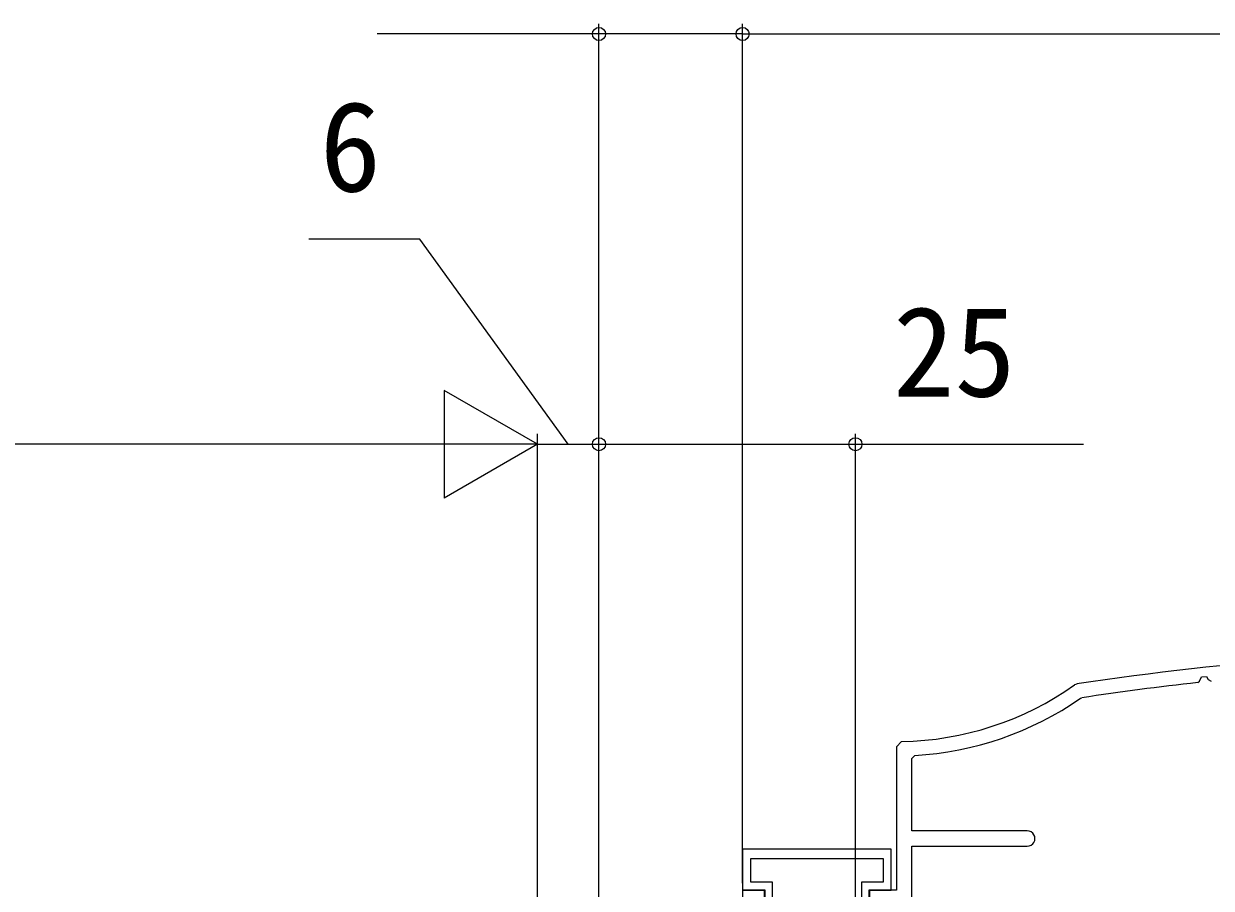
# Model space of a CAD drawing. Units: millimetres, scale not verified. Extents: x -525 to 525, y -783 to 779.
# Drawn here: x 154.4 to 270.1, y 343.6 to 427.9 of the extents above; entities that cross this region are included whole.
import ezdxf
from ezdxf.enums import TextEntityAlignment as Align

# ---------------------------------------------------------------- set-up
doc = ezdxf.new("R2010")
doc.units = ezdxf.units.MM
doc.header["$LTSCALE"] = 4
doc.layers.add('0-2_YKK_11', color=211, linetype='Continuous', lineweight=18)
doc.layers.add('0-7_YKK_D', color=6, linetype='Continuous')
doc.styles.add('ＭＳ ゴシック', font='')
doc.styles.get('ＭＳ ゴシック').set_extended_font_data('MS Gothic')

msp = doc.modelspace()

# ---------------------------------------------------------------- linework, layer by layer
at = {"layer": '0-2_YKK_11', "color": 30}
for p, q in [((257.003, 363.534), (256.789, 363.447)), ((257.365, 362.141), (257.492, 362.192))]:
    msp.add_line(p, q, dxfattribs=at)
for points in [[(268.816, 363.675), (268.979, 363.797), (269.159, 364.226), (269.646, 364.264), (269.834, 363.959), (270.121, 363.818)], [(239.925, 357.921), (239.433, 357.421), (239.433, 343.417), (236.733, 343.417), (236.733, 342.417), (239.433, 342.417), (239.433, 336.517), (225.633, 336.517), (225.633, 342.417), (226.633, 342.417), (226.633, 343.417), (224.433, 343.417), (224.433, 335.117), (240.933, 335.117), (240.933, 347.717), (252.183, 347.717)], [(252.183, 349.217), (240.933, 349.217), (240.933, 356.268), (241.216, 356.568)]]:
    msp.add_lwpolyline(points, dxfattribs=at)
msp.add_lwpolyline([(238.933, 347.417), (224.433, 347.417), (224.433, 343.417), (226.533, 343.417), (226.533, 342.317), (226.16, 342.102), (227.306, 340.117), (227.999, 340.517), (227.333, 341.67), (227.333, 344.217), (225.233, 344.217), (225.233, 346.517), (238.133, 346.517), (238.133, 344.217), (236.033, 344.217), (236.033, 341.67), (235.368, 340.517), (236.061, 340.117), (237.207, 342.102), (236.833, 342.317), (236.833, 343.417), (238.933, 343.417)], close=True, dxfattribs=at)
for centre, radius, start, end in [((301.933, 66.918), 300, 89.99999, 98.61344), ((301.933, 66.918), 298.6, 96.3676, 98.55928), ((239.433, 387.917), 30, 270.93931, 305.34622), ((239.433, 387.917), 31.4, 273.25513, 304.82562), ((252.183, 348.467), 0.75, 269.99999, 90.00001)]:
    msp.add_arc(centre, radius, start, end, dxfattribs=at)
at = {"layer": '0-7_YKK_D'}
for p, q in [((210.432, 335.817), (210.432, 427.917)), ((224.432, 344.117), (224.432, 427.917)), ((224.432, 344.117), (224.432, 427.917)), ((224.432, 426.917), (319.433, 426.917)), ((204.432, 386.917), (195.339, 392.167)), ((195.339, 392.167), (195.339, 381.667)), ((204.432, 350.117), (204.432, 387.917)), ((204.432, 335.317), (204.432, 387.917)), ((210.432, 350.117), (210.432, 387.917)), ((210.432, 335.817), (210.432, 387.917)), ((235.432, 335.817), (235.432, 387.917)), ((193.932, 386.917), (-146.068, 386.917)), ((204.432, 386.917), (186.245, 386.917)), ((204.432, 386.917), (195.339, 381.667)), ((204.432, 386.917), (210.432, 386.917))]:
    msp.add_line(p, q, dxfattribs=at)
for points in [[(224.432, 426.917), (210.432, 426.917), (188.814, 426.917)], [(207.432, 386.917), (192.98, 406.917), (182.162, 406.917)], [(210.432, 386.917), (235.432, 386.917), (257.664, 386.917)]]:
    msp.add_lwpolyline(points, dxfattribs=at)
for centre in [(210.432, 426.917), (224.432, 426.917), (224.432, 426.917), (210.432, 386.917), (210.432, 386.917), (235.432, 386.917)]:
    msp.add_circle(centre, 0.637, dxfattribs=at)

# ---------------------------------------------------------------- texts
at = {"layer": '0-7_YKK_D', "style": 'ＭＳ ゴシック'}
for s, p in [('6', (183.207, 408.917)), ('25', (239.096, 388.917))]:
    msp.add_text(s, height=8.798, dxfattribs=at).set_placement(p, align=Align.BOTTOM_LEFT)

doc.saveas('drawing.dxf')
